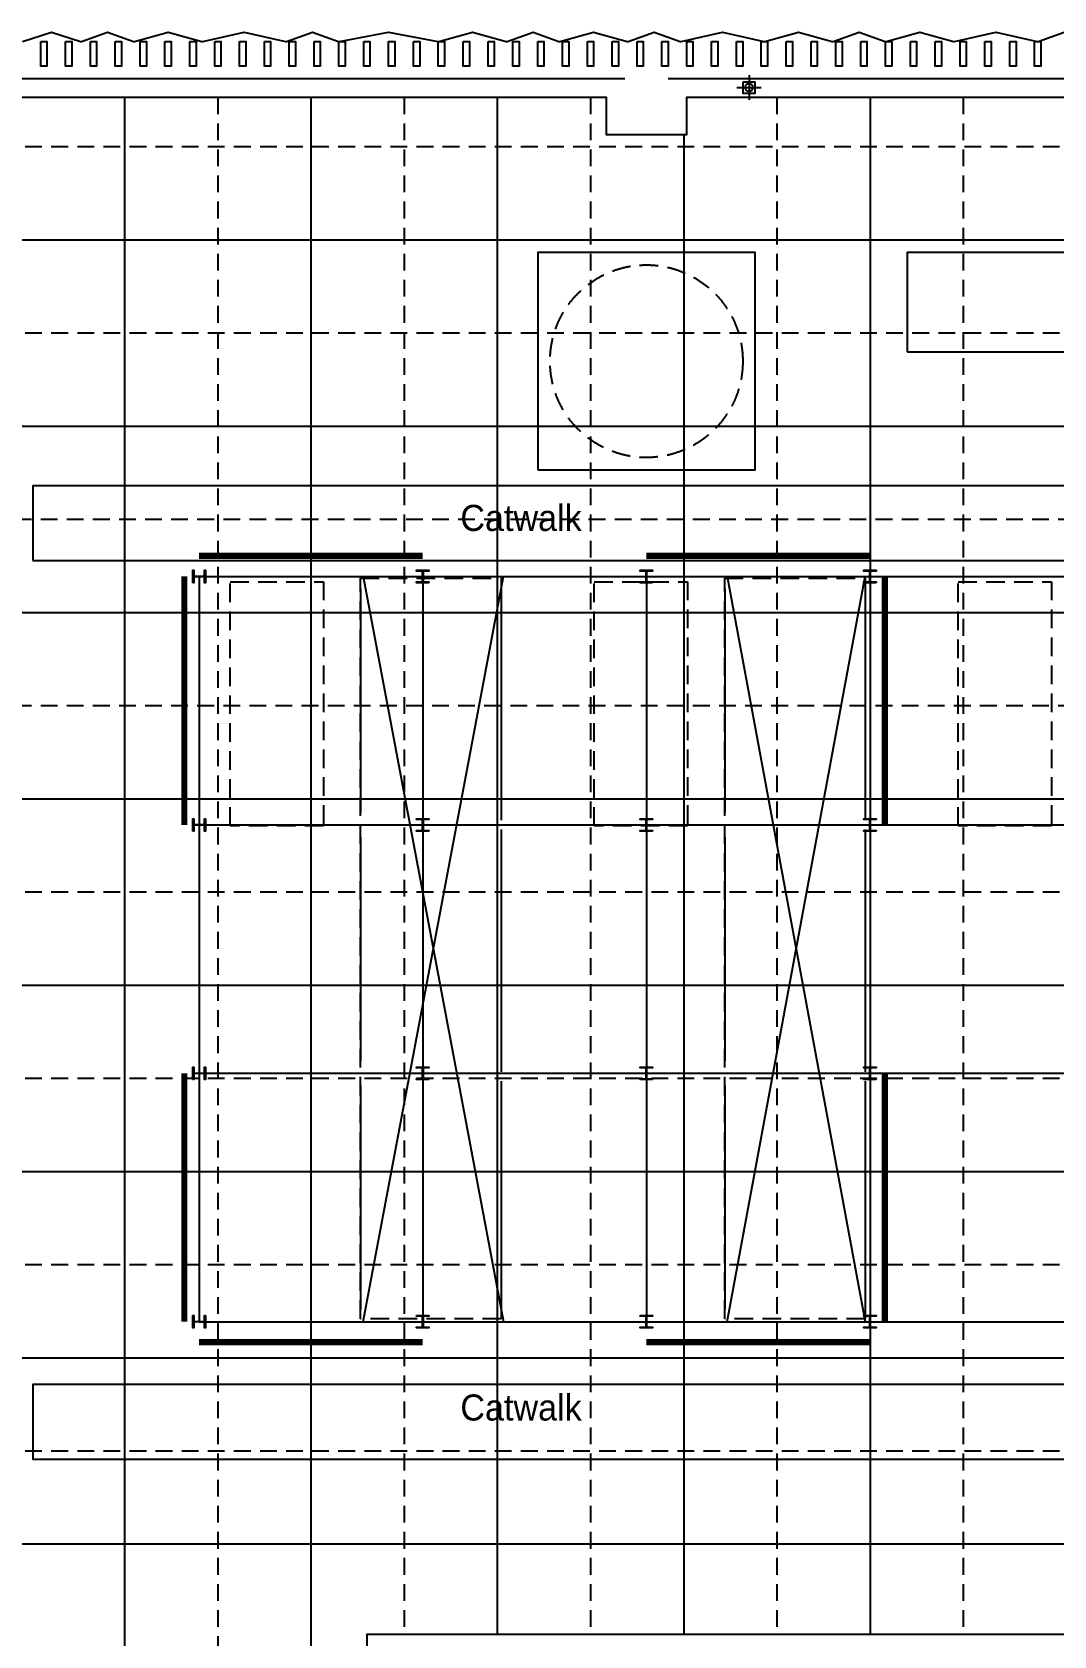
# Model space of a CAD drawing. Header units: millimetres. Extents: x -95754 to 177808, y 34455 to 149960.
# Drawn here: x 103264 to 119714, y 123630 to 149455 of the extents above; entities that cross this region are included whole.
import ezdxf
from ezdxf.enums import TextEntityAlignment as Align

# ---------------------------------------------------------------- set-up
doc = ezdxf.new("R2010")
doc.units = ezdxf.units.MM
doc.header["$LTSCALE"] = 300
for name, pattern in [('H1', [1.5, 1, -0.5]), ('HID', [2.8, 1.8, -1]), ('HIDDEN', [0.375, 0.25, -0.125])]:
    doc.linetypes.add(name, pattern=pattern)
doc.layers.get('Defpoints').update_dxf_attribs({"color": 151})
for name, color, linetype in [('A-ELE', 7, 'Continuous'), ('A-ELE-8', 8, 'Continuous'), ('A-LOUVER', 6, 'Continuous'), ('A-SYM', 7, 'Continuous'), ('A-TERNCH', 8, 'Continuous'), ('A-지붕바닥', 251, 'Continuous'), ('H형강', 2, 'Continuous'), ('S-STEEL', 7, 'Continuous'), ('S-WALL', 2, 'Continuous'), ('우수계획', 7, 'Continuous'), ('장비패드', 7, 'Continuous')]:
    doc.layers.add(name, color=color, linetype=linetype)
doc.styles.add('Gtx', font='')
doc.styles.get('Gtx').set_extended_font_data('Dotum')

# ---------------------------------------------------------------- blocks, each defined once
blk = doc.blocks.new('A$Cacae0627')
at = {"layer": '우수계획', "color": 1}
for p, q in [((-528, 0), (528, 0)), ((0, 528), (0, -528))]:
    blk.add_line(p, q, dxfattribs=at)
at = {"layer": '우수계획', "color": 6, "lineweight": -3}
blk.add_lwpolyline([(-250, 250), (250, 250), (250, -250), (-250, -250)], close=True, dxfattribs=at)
blk.add_circle((0, 0), 167, dxfattribs=at)
blk = doc.blocks.new('A$C2f499a12')
at = {"layer": 'A-SYM', "xscale": 0.3749999999999939, "yscale": 0.3749999999999939, "zscale": 0.3749999999999939}
blk.add_blockref('A$Cacae0627', (308, 198), dxfattribs=at)
blk = doc.blocks.new('냉동기 하부 철골 구조물')
at = {"layer": 'H형강', "elevation": 0}
for points in [[(13300, -8016), (13300, -7816), (13312, -7816), (13312, -7899, 0.414214), (13325, -7912), (13475, -7912, 0.414214), (13488, -7899), (13488, -7816), (13500, -7816), (13500, -8016), (13488, -8016), (13488, -7933, 0.414214), (13475, -7920), (13325, -7920, 0.414214), (13312, -7933), (13312, -8016), (13300, -8016)], [(17100, -8016), (16900, -8016), (16900, -8004), (16983, -8004, 0.414214), (16996, -7991), (16996, -7841, 0.414214), (16983, -7828), (16900, -7828), (16900, -7816), (17100, -7816), (17100, -7828), (17017, -7828, 0.414214), (17004, -7841), (17004, -7991, 0.414214), (17017, -8004), (17100, -8004), (17100, -8016)], [(20700, -8016), (20500, -8016), (20500, -8004), (20583, -8004, 0.414214), (20596, -7991), (20596, -7841, 0.414214), (20583, -7828), (20500, -7828), (20500, -7816), (20700, -7816), (20700, -7828), (20617, -7828, 0.414214), (20604, -7841), (20604, -7991, 0.414214), (20617, -8004), (20700, -8004), (20700, -8016)], [(24300, -8016), (24100, -8016), (24100, -8004), (24183, -8004, 0.414214), (24196, -7991), (24196, -7841, 0.414214), (24183, -7828), (24100, -7828), (24100, -7816), (24300, -7816), (24300, -7828), (24217, -7828, 0.414214), (24204, -7841), (24204, -7991, 0.414214), (24217, -8004), (24300, -8004), (24300, -8016)], [(13300, -12016), (13300, -11816), (13312, -11816), (13312, -11899, 0.414214), (13325, -11912), (13475, -11912, 0.414214), (13488, -11899), (13488, -11816), (13500, -11816), (13500, -12016), (13488, -12016), (13488, -11933, 0.414214), (13475, -11920), (13325, -11920, 0.414214), (13312, -11933), (13312, -12016), (13300, -12016)], [(17100, -12016), (16900, -12016), (16900, -12004), (16983, -12004, 0.414214), (16996, -11991), (16996, -11841, 0.414214), (16983, -11828), (16900, -11828), (16900, -11816), (17100, -11816), (17100, -11828), (17017, -11828, 0.414214), (17004, -11841), (17004, -11991, 0.414214), (17017, -12004), (17100, -12004), (17100, -12016)], [(20700, -12016), (20500, -12016), (20500, -12004), (20583, -12004, 0.414214), (20596, -11991), (20596, -11841, 0.414214), (20583, -11828), (20500, -11828), (20500, -11816), (20700, -11816), (20700, -11828), (20617, -11828, 0.414214), (20604, -11841), (20604, -11991, 0.414214), (20617, -12004), (20700, -12004), (20700, -12016)], [(24300, -12016), (24100, -12016), (24100, -12004), (24183, -12004, 0.414214), (24196, -11991), (24196, -11841, 0.414214), (24183, -11828), (24100, -11828), (24100, -11816), (24300, -11816), (24300, -11828), (24217, -11828, 0.414214), (24204, -11841), (24204, -11991, 0.414214), (24217, -12004), (24300, -12004), (24300, -12016)], [(13300, -16016), (13300, -15816), (13312, -15816), (13312, -15899, 0.414214), (13325, -15912), (13475, -15912, 0.414214), (13488, -15899), (13488, -15816), (13500, -15816), (13500, -16016), (13488, -16016), (13488, -15933, 0.414214), (13475, -15920), (13325, -15920, 0.414214), (13312, -15933), (13312, -16016), (13300, -16016)], [(17100, -16016), (16900, -16016), (16900, -16004), (16983, -16004, 0.414214), (16996, -15991), (16996, -15841, 0.414214), (16983, -15828), (16900, -15828), (16900, -15816), (17100, -15816), (17100, -15828), (17017, -15828, 0.414214), (17004, -15841), (17004, -15991, 0.414214), (17017, -16004), (17100, -16004), (17100, -16016)], [(20700, -16016), (20500, -16016), (20500, -16004), (20583, -16004, 0.414214), (20596, -15991), (20596, -15841, 0.414214), (20583, -15828), (20500, -15828), (20500, -15816), (20700, -15816), (20700, -15828), (20617, -15828, 0.414214), (20604, -15841), (20604, -15991, 0.414214), (20617, -16004), (20700, -16004), (20700, -16016)], [(24300, -16016), (24100, -16016), (24100, -16004), (24183, -16004, 0.414214), (24196, -15991), (24196, -15841, 0.414214), (24183, -15828), (24100, -15828), (24100, -15816), (24300, -15816), (24300, -15828), (24217, -15828, 0.414214), (24204, -15841), (24204, -15991, 0.414214), (24217, -16004), (24300, -16004), (24300, -16016)], [(13500, -19816), (13500, -20016), (13488, -20016), (13488, -19933, 0.414214), (13475, -19920), (13325, -19920, 0.414214), (13312, -19933), (13312, -20016), (13300, -20016), (13300, -19816), (13312, -19816), (13312, -19899, 0.414214), (13325, -19912), (13475, -19912, 0.414214), (13488, -19899), (13488, -19816), (13500, -19816)], [(16900, -19816), (17100, -19816), (17100, -19828), (17017, -19828, 0.414214), (17004, -19841), (17004, -19991, 0.414214), (17017, -20004), (17100, -20004), (17100, -20016), (16900, -20016), (16900, -20004), (16983, -20004, 0.414214), (16996, -19991), (16996, -19841, 0.414214), (16983, -19828), (16900, -19828), (16900, -19816)], [(20500, -19816), (20700, -19816), (20700, -19828), (20617, -19828, 0.414214), (20604, -19841), (20604, -19991, 0.414214), (20617, -20004), (20700, -20004), (20700, -20016), (20500, -20016), (20500, -20004), (20583, -20004, 0.414214), (20596, -19991), (20596, -19841, 0.414214), (20583, -19828), (20500, -19828), (20500, -19816)], [(24100, -19816), (24300, -19816), (24300, -19828), (24217, -19828, 0.414214), (24204, -19841), (24204, -19991, 0.414214), (24217, -20004), (24300, -20004), (24300, -20016), (24100, -20016), (24100, -20004), (24183, -20004, 0.414214), (24196, -19991), (24196, -19841, 0.414214), (24183, -19828), (24100, -19828), (24100, -19816)]]:
    blk.add_lwpolyline(points, format="xyb", dxfattribs=at)
at = {"layer": 'S-STEEL'}
for p, q in [((13400, -7916), (71000, -7916, 0)), ((13400, -7916, 0), (13400, -19916, 0)), ((17000, -7916, 0), (17000, -19916, 0)), ((20600, -7916, 0), (20600, -19916, 0)), ((24200, -7916, 0), (24200, -19916, 0)), ((13400, -11916), (71000, -11916, 0)), ((13400, -15916), (71000, -15916)), ((13400, -19916), (71000, -19916))]:
    blk.add_line(p, q, dxfattribs=at)
at = {"layer": 'S-STEEL', "color": 3}
for p, q in [((16000, -8116), (16000, -11716)), ((18260, -8116), (18260, -11716)), ((21860, -8116), (21860, -11716)), ((24120, -8116), (24120, -11716)), ((16000, -12116), (16000, -15716)), ((18260, -12116), (18260, -15716)), ((21860, -12116), (21860, -15716)), ((24120, -12116), (24120, -15716)), ((16000, -16116), (16000, -19716)), ((18260, -16116), (18260, -19716)), ((21860, -16116), (21860, -19716)), ((24120, -16116), (24120, -19716))]:
    blk.add_line(p, q, dxfattribs=at)
at = {"layer": 'S-STEEL', "color": 6, "linetype": 'HIDDEN', "ltscale": 3, "const_width": 100, "elevation": 0}
for points in [[(13400, -7585), (17000, -7585)], [(20600, -7585), (24200, -7585)], [(13162, -7916), (13162, -11916)], [(24438, -7916), (24438, -11916)], [(13162, -19916), (13162, -15916)], [(24438, -19916), (24438, -15916)], [(13400, -20246), (17000, -20246)], [(20600, -20246), (24200, -20246)]]:
    blk.add_lwpolyline(points, dxfattribs=at)
at = {"layer": 'S-WALL', "color": 252}
for p, q in [((16040, -7916), (18300, -19916)), ((16040, -19916), (18300, -7916)), ((21900, -7916), (24120, -19916)), ((21900, -19916), (24120, -7916))]:
    blk.add_line(p, q, dxfattribs=at)
blk = doc.blocks.new('A$C202914f3')
at = {"elevation": 0}
for points in [[(10721, -7659), (73767, -7659), (73767, -6459), (10721, -6459)], [(73767, -20929), (10721, -20929), (10721, -22129), (73767, -22129)]]:
    blk.add_lwpolyline(points, close=True, dxfattribs=at)
at = {"layer": 'A-ELE', "linetype": 'H1', "elevation": 0}
for points in [[(15400, -8000), (15400, -11930), (13900, -11930), (13900, -8000)], [(16000, -19871), (16000, -7941), (18260, -7941), (18260, -19871)], [(21260, -8000), (21260, -11930), (19760, -11930), (19760, -8000)], [(21860, -19871), (21860, -7941), (24120, -7941), (24120, -19871)], [(27120, -8000), (27120, -11930), (25620, -11930), (25620, -8000)]]:
    blk.add_lwpolyline(points, close=True, dxfattribs=at)
at = {"layer": 'A-ELE', "linetype": 'H1'}
blk.add_circle((20600, -4450), 1551, dxfattribs=at)
blk.add_blockref('냉동기 하부 철골 구조물', (0, 0))
at = {"layer": 'Defpoints', "style": 'Gtx'}
for p in [(19559, -6973), (19559, -21297)]:
    blk.add_text('Catwalk', height=420, dxfattribs=at).set_placement(p, align=Align.MIDDLE_RIGHT)

msp = doc.modelspace()

# ---------------------------------------------------------------- linework, layer by layer
at = {"layer": 'A-ELE-8'}
for p, q in [((102703.6, 148705), (112803.6, 148705)), ((113503.6, 148705), (123603.6, 148705))]:
    msp.add_line(p, q, dxfattribs=at)
at = {"layer": 'A-ELE-8', "elevation": 0}
msp.add_lwpolyline([(103111.1, 149305), (103578.6, 149455), (104046.1, 149305), (104046.1, 149305), (104061.1, 149305), (104061.1, 149305), (104478.6, 149455), (104896.1, 149305), (104896.1, 149305), (104911.1, 149305), (104911.1, 149305), (105453.6, 149455), (105996.1, 149305), (105996.1, 149305), (106011.1, 149305), (106011.1, 149305), (106678.6, 149455), (107346.1, 149305), (107346.1, 149305), (107361.1, 149305), (107361.1, 149305), (107778.6, 149455), (108196.1, 149305), (108196.1, 149305), (108211.1, 149305), (108211.1, 149305), (109003.6, 149455), (109796.1, 149305), (109796.1, 149305), (109811.1, 149305), (109811.1, 149305), (110353.6, 149455), (110896.1, 149305), (110896.1, 149305), (110911.1, 149305), (110911.1, 149305), (111328.6, 149455), (111746.1, 149305), (111746.1, 149305), (111761.1, 149305), (111761.1, 149305), (112303.6, 149455), (112846.1, 149305), (112846.1, 149305), (112861.1, 149305), (112861.1, 149305), (113278.6, 149455), (113696.1, 149305), (113696.1, 149305), (113711.1, 149305), (113711.1, 149305), (114378.6, 149455), (115046.1, 149305), (115046.1, 149305), (115061.1, 149305), (115061.1, 149305), (115603.6, 149455), (116146.1, 149305), (116146.1, 149305), (116161.1, 149305), (116161.1, 149305), (116578.6, 149455), (116996.1, 149305), (116996.1, 149305), (117011.1, 149305), (117011.1, 149305), (117553.6, 149455), (118096.1, 149305), (118096.1, 149305), (118111.1, 149305), (118111.1, 149305), (118778.6, 149455), (119446.1, 149305), (119446.1, 149305), (119461.1, 149305), (119461.1, 149305), (119878.6, 149455)], dxfattribs=at)
at = {"layer": 'A-LOUVER', "elevation": 0}
for points in [[(103403.6, 149305), (103503.6, 149305), (103503.6, 148905), (103403.6, 148905)], [(103803.6, 149305), (103903.6, 149305), (103903.6, 148905), (103803.6, 148905)], [(104203.6, 149305), (104303.6, 149305), (104303.6, 148905), (104203.6, 148905)], [(104603.6, 149305), (104703.6, 149305), (104703.6, 148905), (104603.6, 148905)], [(105003.6, 149305), (105103.6, 149305), (105103.6, 148905), (105003.6, 148905)], [(105403.6, 149305), (105503.6, 149305), (105503.6, 148905), (105403.6, 148905)], [(105803.6, 149305), (105903.6, 149305), (105903.6, 148905), (105803.6, 148905)], [(106203.6, 149305), (106303.6, 149305), (106303.6, 148905), (106203.6, 148905)], [(106603.6, 149305), (106703.6, 149305), (106703.6, 148905), (106603.6, 148905)], [(107003.6, 149305), (107103.6, 149305), (107103.6, 148905), (107003.6, 148905)], [(107403.6, 149305), (107503.6, 149305), (107503.6, 148905), (107403.6, 148905)], [(107803.6, 149305), (107903.6, 149305), (107903.6, 148905), (107803.6, 148905)], [(108203.6, 149305), (108303.6, 149305), (108303.6, 148905), (108203.6, 148905)], [(108603.6, 149305), (108703.6, 149305), (108703.6, 148905), (108603.6, 148905)], [(109003.6, 149305), (109103.6, 149305), (109103.6, 148905), (109003.6, 148905)], [(109403.6, 149305), (109503.6, 149305), (109503.6, 148905), (109403.6, 148905)], [(109803.6, 149305), (109903.6, 149305), (109903.6, 148905), (109803.6, 148905)], [(110203.6, 149305), (110303.6, 149305), (110303.6, 148905), (110203.6, 148905)], [(110603.6, 149305), (110703.6, 149305), (110703.6, 148905), (110603.6, 148905)], [(111003.6, 149305), (111103.6, 149305), (111103.6, 148905), (111003.6, 148905)], [(111403.6, 149305), (111503.6, 149305), (111503.6, 148905), (111403.6, 148905)], [(111803.6, 149305), (111903.6, 149305), (111903.6, 148905), (111803.6, 148905)], [(112203.6, 149305), (112303.6, 149305), (112303.6, 148905), (112203.6, 148905)], [(112603.6, 149305), (112703.6, 149305), (112703.6, 148905), (112603.6, 148905)], [(113003.6, 149305), (113103.6, 149305), (113103.6, 148905), (113003.6, 148905)], [(113403.6, 149305), (113503.6, 149305), (113503.6, 148905), (113403.6, 148905)], [(113803.6, 149305), (113903.6, 149305), (113903.6, 148905), (113803.6, 148905)], [(114203.6, 149305), (114303.6, 149305), (114303.6, 148905), (114203.6, 148905)], [(114603.6, 149305), (114703.6, 149305), (114703.6, 148905), (114603.6, 148905)], [(115003.6, 149305), (115103.6, 149305), (115103.6, 148905), (115003.6, 148905)], [(115403.6, 149305), (115503.6, 149305), (115503.6, 148905), (115403.6, 148905)], [(115803.6, 149305), (115903.6, 149305), (115903.6, 148905), (115803.6, 148905)], [(116203.6, 149305), (116303.6, 149305), (116303.6, 148905), (116203.6, 148905)], [(116603.6, 149305), (116703.6, 149305), (116703.6, 148905), (116603.6, 148905)], [(117003.6, 149305), (117103.6, 149305), (117103.6, 148905), (117003.6, 148905)], [(117403.6, 149305), (117503.6, 149305), (117503.6, 148905), (117403.6, 148905)], [(117803.6, 149305), (117903.6, 149305), (117903.6, 148905), (117803.6, 148905)], [(118203.6, 149305), (118303.6, 149305), (118303.6, 148905), (118203.6, 148905)], [(118603.6, 149305), (118703.6, 149305), (118703.6, 148905), (118603.6, 148905)], [(119003.6, 149305), (119103.6, 149305), (119103.6, 148905), (119003.6, 148905)], [(119403.6, 149305), (119503.6, 149305), (119503.6, 148905), (119403.6, 148905)]]:
    msp.add_lwpolyline(points, close=True, dxfattribs=at)
at = {"layer": 'A-TERNCH', "elevation": 0}
msp.add_lwpolyline([(146503.6, 123655), (108653.6, 123655), (108653.6, 107805), (103003.6, 107805), (103003.6, 108405), (101703.6, 108405), (101703.6, 107805), (99303.6, 107805), (99303.6, 116255), (103003.6, 116255), (103003.6, 124555), (99303.6, 124555), (99303.6, 148405), (101703.6, 148405), (101703.6, 147805), (103003.6, 147805), (103003.6, 148405), (112503.6, 148405), (112503.6, 147805), (113803.6, 147805), (113803.6, 148405), (123303.6, 148405)], dxfattribs=at)
at = {"layer": 'A-지붕바닥'}
for p, q in [((104753.6, 148405), (104753.6, 107805)), ((107753.6, 148405), (107753.6, 107805)), ((110753.6, 148405), (110753.6, 123655)), ((116753.6, 148405), (116753.6, 123655)), ((113753.6, 147805), (113753.6, 123655)), ((170203.6, 146105), (99303.6, 146105)), ((176753.6, 143105), (99303.6, 143105)), ((176753.6, 140105), (99303.6, 140105)), ((176753.6, 137105), (99303.6, 137105)), ((170203.6, 134105), (99303.6, 134105)), ((170203.6, 131105), (99303.6, 131105)), ((170203.6, 128105), (99303.6, 128105)), ((170203.6, 125105), (99303.6, 125105))]:
    msp.add_line(p, q, dxfattribs=at)
at = {"layer": 'A-지붕바닥', "linetype": 'HID', "ltscale": 0.5}
for p, q in [((106253.6, 148405), (106253.6, 107805)), ((109253.6, 148405), (109253.6, 123655)), ((112253.6, 148405), (112253.6, 123655)), ((115253.6, 148405), (115253.6, 123655)), ((118253.6, 148405), (118253.6, 123655)), ((170203.6, 147605), (99303.6, 147605)), ((170203.6, 144605), (99303.6, 144605)), ((176753.6, 141605), (99303.6, 141605)), ((176753.6, 138605), (99303.6, 138605)), ((170203.6, 135605), (99303.6, 135605)), ((170203.6, 132605), (99303.6, 132605)), ((170203.6, 129605), (99303.6, 129605)), ((170203.6, 126605), (99303.6, 126605))]:
    msp.add_line(p, q, dxfattribs=at)
at = {"layer": '장비패드', "elevation": 0}
for points in [[(111403.6, 142405), (114903.6, 142405), (114903.6, 145905), (111403.6, 145905)], [(117353.6, 144305), (120703.6, 144305), (120703.6, 145905), (117353.6, 145905)]]:
    msp.add_lwpolyline(points, close=True, dxfattribs=at)

# ---------------------------------------------------------------- block references
msp.add_blockref('A$C202914f3', (92553.6, 148605))
at = {"layer": 'A-지붕바닥'}
msp.add_blockref('A$C2f499a12', (114497.6, 148363.4), dxfattribs=at)

doc.saveas('drawing.dxf')
